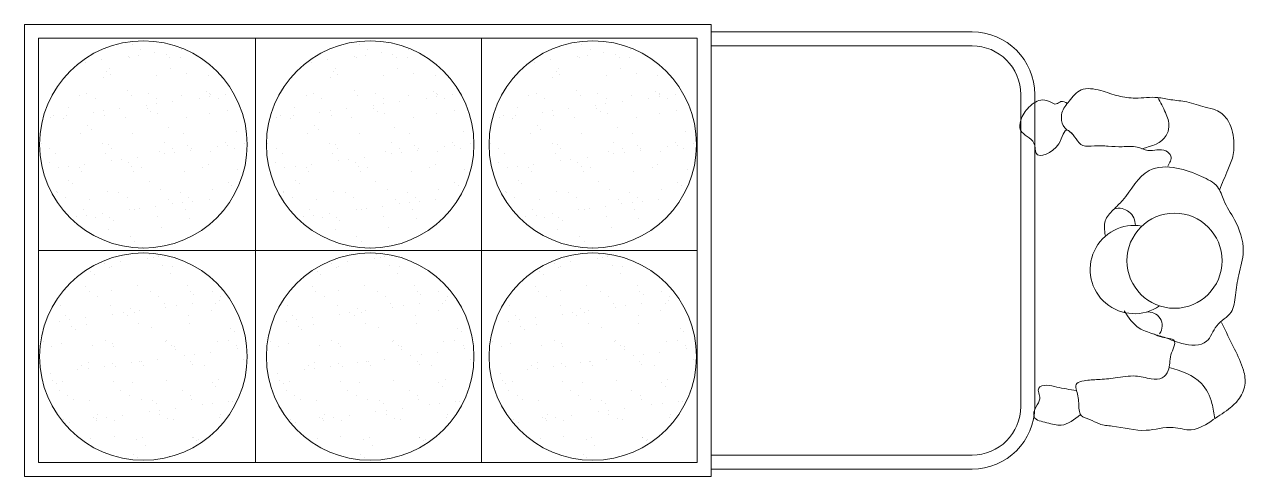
# Model space of a CAD drawing. Header units: millimetres. Extents: x 1337 to 8186, y 1899 to 5236.
# Drawn here: x 7066.85 to 7101.02, y 2656.34 to 2669.01 of the extents above; entities that cross this region are included whole.
import ezdxf

# ---------------------------------------------------------------- set-up
doc = ezdxf.new("R2010")
doc.units = ezdxf.units.MM
doc.layers.add('Линия связи (Вновь)', color=3, linetype='Continuous', lineweight=60)
doc.layers.add('Строительный', color=251, linetype='Continuous', lineweight=13)

# ---------------------------------------------------------------- blocks, each defined once
blk = doc.blocks.new('A$C049F4C0A')
at = {"layer": 'Строительный', "ltscale": 100}
for p, q in [((291.238, 234.121), (303.558, 234.121)), ((291.238, 234.121), (291.238, 226.001)), ((303.558, 234.121), (303.558, 226.001)), ((303.558, 233.986), (308.238, 233.986)), ((291.488, 233.871), (303.308, 233.871)), ((291.488, 233.871), (291.488, 226.251)), ((293.174, 233.768), (293.174, 233.768)), ((295.383, 233.871), (295.383, 226.251)), ((297.243, 233.768), (297.243, 233.768)), ((299.435, 233.871), (299.435, 226.251)), ((301.236, 233.768), (301.236, 233.768)), ((303.308, 233.871), (303.308, 226.251)), ((293.097, 233.546), (293.097, 233.546)), ((293.281, 233.57), (293.281, 233.57)), ((293.324, 233.673), (293.324, 233.673)), ((293.57, 233.608), (293.57, 233.608)), ((293.779, 233.589), (293.779, 233.589)), ((294.051, 233.671), (294.051, 233.671)), ((297.166, 233.546), (297.166, 233.546)), ((297.35, 233.57), (297.35, 233.57)), ((297.392, 233.673), (297.392, 233.673)), ((297.638, 233.608), (297.638, 233.608)), ((297.848, 233.589), (297.848, 233.589)), ((298.12, 233.671), (298.12, 233.671)), ((301.159, 233.546), (301.159, 233.546)), ((301.344, 233.57), (301.344, 233.57)), ((301.386, 233.673), (301.386, 233.673)), ((301.632, 233.608), (301.632, 233.608)), ((301.841, 233.589), (301.841, 233.589)), ((302.113, 233.671), (302.113, 233.671)), ((303.558, 233.736), (308.238, 233.736)), ((292.327, 233.444), (292.327, 233.444)), ((292.615, 233.482), (292.615, 233.482)), ((292.758, 233.328), (292.758, 233.328)), ((293.131, 233.532), (293.131, 233.532)), ((293.844, 233.529), (293.844, 233.529)), ((293.862, 233.33), (293.862, 233.33)), ((294.038, 233.528), (294.038, 233.528)), ((296.396, 233.444), (296.396, 233.444)), ((296.684, 233.482), (296.684, 233.482)), ((296.827, 233.328), (296.827, 233.328)), ((297.2, 233.532), (297.2, 233.532)), ((297.913, 233.529), (297.913, 233.529)), ((297.931, 233.33), (297.931, 233.33)), ((298.107, 233.528), (298.107, 233.528)), ((300.389, 233.444), (300.389, 233.444)), ((300.677, 233.482), (300.677, 233.482)), ((300.82, 233.328), (300.82, 233.328)), ((301.193, 233.532), (301.193, 233.532)), ((301.906, 233.529), (301.906, 233.529)), ((301.924, 233.33), (301.924, 233.33)), ((302.1, 233.528), (302.1, 233.528)), ((292.653, 233.165), (292.653, 233.165)), ((292.713, 233.278), (292.713, 233.278)), ((292.778, 233.218), (292.778, 233.218)), ((293.61, 233.2), (293.61, 233.2)), ((294.153, 233.247), (294.153, 233.247)), ((294.539, 233.212), (294.539, 233.212)), ((296.722, 233.165), (296.722, 233.165)), ((296.782, 233.278), (296.782, 233.278)), ((296.847, 233.218), (296.847, 233.218)), ((297.679, 233.2), (297.679, 233.2)), ((298.222, 233.247), (298.222, 233.247)), ((298.607, 233.212), (298.607, 233.212)), ((300.715, 233.165), (300.715, 233.165)), ((300.775, 233.278), (300.775, 233.278)), ((300.841, 233.218), (300.841, 233.218)), ((301.673, 233.2), (301.673, 233.2)), ((302.215, 233.247), (302.215, 233.247)), ((302.601, 233.212), (302.601, 233.212)), ((293.087, 232.936), (293.087, 232.936)), ((294.506, 232.923), (294.506, 232.923)), ((294.565, 232.882), (294.565, 232.882)), ((297.156, 232.936), (297.156, 232.936)), ((298.574, 232.923), (298.574, 232.923)), ((298.633, 232.882), (298.633, 232.882)), ((301.149, 232.936), (301.149, 232.936)), ((302.568, 232.923), (302.568, 232.923)), ((302.627, 232.882), (302.627, 232.882)), ((292.225, 232.837), (292.225, 232.837)), ((292.356, 232.878), (292.356, 232.878)), ((292.506, 232.783), (292.506, 232.783)), ((293.153, 232.849), (293.153, 232.849)), ((293.424, 232.671), (293.424, 232.671)), ((293.461, 232.88), (293.461, 232.88)), ((293.608, 232.695), (293.608, 232.695)), ((293.61, 232.785), (293.61, 232.785)), ((293.897, 232.733), (293.897, 232.733)), ((294.06, 232.845), (294.06, 232.845)), ((294.378, 232.796), (294.378, 232.796)), ((294.563, 232.821), (294.563, 232.821)), ((294.571, 232.864), (294.571, 232.864)), ((294.714, 232.787), (294.714, 232.787)), ((294.851, 232.859), (294.851, 232.859)), ((296.294, 232.837), (296.294, 232.837)), ((296.425, 232.878), (296.425, 232.878)), ((296.575, 232.783), (296.575, 232.783)), ((297.222, 232.849), (297.222, 232.849)), ((297.493, 232.671), (297.493, 232.671)), ((297.529, 232.88), (297.529, 232.88)), ((297.677, 232.695), (297.677, 232.695)), ((297.679, 232.785), (297.679, 232.785)), ((297.965, 232.733), (297.965, 232.733)), ((298.129, 232.845), (298.129, 232.845)), ((298.447, 232.796), (298.447, 232.796)), ((298.631, 232.821), (298.631, 232.821)), ((298.64, 232.864), (298.64, 232.864)), ((298.783, 232.787), (298.783, 232.787)), ((298.92, 232.859), (298.92, 232.859)), ((300.287, 232.837), (300.287, 232.837)), ((300.419, 232.878), (300.419, 232.878)), ((300.568, 232.783), (300.568, 232.783)), ((301.215, 232.849), (301.215, 232.849)), ((301.486, 232.671), (301.486, 232.671)), ((301.523, 232.88), (301.523, 232.88)), ((301.67, 232.695), (301.67, 232.695)), ((301.672, 232.785), (301.672, 232.785)), ((301.959, 232.733), (301.959, 232.733)), ((302.122, 232.845), (302.122, 232.845)), ((302.44, 232.796), (302.44, 232.796)), ((302.625, 232.821), (302.625, 232.821)), ((302.633, 232.864), (302.633, 232.864)), ((302.776, 232.787), (302.776, 232.787)), ((302.913, 232.859), (302.913, 232.859)), ((309.113, 232.861), (309.113, 227.261)), ((309.363, 232.861), (309.363, 227.261)), ((291.7, 232.444), (291.7, 232.444)), ((291.768, 232.487), (291.768, 232.487)), ((291.988, 232.482), (291.988, 232.482)), ((292.021, 232.624), (292.021, 232.624)), ((292.469, 232.545), (292.469, 232.545)), ((292.654, 232.57), (292.654, 232.57)), ((292.675, 232.482), (292.675, 232.482)), ((292.942, 232.607), (292.942, 232.607)), ((293.44, 232.612), (293.44, 232.612)), ((293.505, 232.552), (293.505, 232.552)), ((293.633, 232.517), (293.633, 232.517)), ((294.561, 232.529), (294.561, 232.529)), ((294.879, 232.581), (294.879, 232.581)), ((295.768, 232.444), (295.768, 232.444)), ((295.837, 232.487), (295.837, 232.487)), ((296.057, 232.482), (296.057, 232.482)), ((296.09, 232.624), (296.09, 232.624)), ((296.538, 232.545), (296.538, 232.545)), ((296.723, 232.57), (296.723, 232.57)), ((296.744, 232.482), (296.744, 232.482)), ((297.011, 232.607), (297.011, 232.607)), ((297.509, 232.612), (297.509, 232.612)), ((297.574, 232.552), (297.574, 232.552)), ((297.702, 232.517), (297.702, 232.517)), ((298.63, 232.529), (298.63, 232.529)), ((298.948, 232.581), (298.948, 232.581)), ((299.762, 232.444), (299.762, 232.444)), ((299.83, 232.487), (299.83, 232.487)), ((300.05, 232.482), (300.05, 232.482)), ((300.083, 232.624), (300.083, 232.624)), ((300.532, 232.545), (300.532, 232.545)), ((300.716, 232.57), (300.716, 232.57)), ((300.737, 232.482), (300.737, 232.482)), ((301.004, 232.607), (301.004, 232.607)), ((301.502, 232.612), (301.502, 232.612)), ((301.567, 232.552), (301.567, 232.552)), ((301.695, 232.517), (301.695, 232.517)), ((302.623, 232.529), (302.623, 232.529)), ((302.942, 232.581), (302.942, 232.581)), ((291.94, 232.438), (291.94, 232.438)), ((292.374, 232.301), (292.374, 232.301)), ((292.439, 232.241), (292.439, 232.241)), ((293.044, 232.44), (293.044, 232.44)), ((293.814, 232.27), (293.814, 232.27)), ((294.148, 232.442), (294.148, 232.442)), ((296.009, 232.438), (296.009, 232.438)), ((296.443, 232.301), (296.443, 232.301)), ((296.508, 232.241), (296.508, 232.241)), ((297.113, 232.44), (297.113, 232.44)), ((297.882, 232.27), (297.882, 232.27)), ((298.217, 232.442), (298.217, 232.442)), ((300.002, 232.438), (300.002, 232.438)), ((300.436, 232.301), (300.436, 232.301)), ((300.501, 232.241), (300.501, 232.241)), ((301.106, 232.44), (301.106, 232.44)), ((301.876, 232.27), (301.876, 232.27)), ((302.21, 232.442), (302.21, 232.442)), ((292.248, 232.154), (292.248, 232.154)), ((293.176, 232.166), (293.176, 232.166)), ((294.083, 232.162), (294.083, 232.162)), ((295.04, 232.196), (295.04, 232.196)), ((296.316, 232.154), (296.316, 232.154)), ((297.244, 232.166), (297.244, 232.166)), ((298.151, 232.162), (298.151, 232.162)), ((299.109, 232.196), (299.109, 232.196)), ((300.31, 232.154), (300.31, 232.154)), ((301.238, 232.166), (301.238, 232.166)), ((302.145, 232.162), (302.145, 232.162)), ((303.102, 232.196), (303.102, 232.196)), ((291.539, 231.988), (291.539, 231.988)), ((291.688, 231.893), (291.688, 231.893)), ((291.791, 231.803), (291.791, 231.803)), ((292.643, 231.99), (292.643, 231.99)), ((292.697, 231.799), (292.697, 231.799)), ((292.748, 231.959), (292.748, 231.959)), ((292.792, 231.895), (292.792, 231.895)), ((293.655, 231.834), (293.655, 231.834)), ((293.747, 231.992), (293.747, 231.992)), ((293.751, 231.796), (293.751, 231.796)), ((293.896, 231.897), (293.896, 231.897)), ((293.935, 231.82), (293.935, 231.82)), ((294.167, 231.946), (294.167, 231.946)), ((294.223, 231.858), (294.223, 231.858)), ((294.232, 231.887), (294.232, 231.887)), ((294.583, 231.845), (294.583, 231.845)), ((294.705, 231.922), (294.705, 231.922)), ((294.851, 231.994), (294.851, 231.994)), ((294.89, 231.946), (294.89, 231.946)), ((295.001, 231.899), (295.001, 231.899)), ((295.178, 231.984), (295.178, 231.984)), ((295.607, 231.988), (295.607, 231.988)), ((295.757, 231.893), (295.757, 231.893)), ((295.859, 231.803), (295.859, 231.803)), ((296.712, 231.99), (296.712, 231.99)), ((296.766, 231.799), (296.766, 231.799)), ((296.817, 231.959), (296.817, 231.959)), ((296.861, 231.895), (296.861, 231.895)), ((297.724, 231.834), (297.724, 231.834)), ((297.816, 231.992), (297.816, 231.992)), ((297.819, 231.796), (297.819, 231.796)), ((297.965, 231.897), (297.965, 231.897)), ((298.004, 231.82), (298.004, 231.82)), ((298.235, 231.946), (298.235, 231.946)), ((298.292, 231.858), (298.292, 231.858)), ((298.301, 231.887), (298.301, 231.887)), ((298.652, 231.845), (298.652, 231.845)), ((298.774, 231.922), (298.774, 231.922)), ((298.92, 231.994), (298.92, 231.994)), ((298.958, 231.946), (298.958, 231.946)), ((299.069, 231.899), (299.069, 231.899)), ((299.247, 231.984), (299.247, 231.984)), ((299.601, 231.988), (299.601, 231.988)), ((299.75, 231.893), (299.75, 231.893)), ((299.853, 231.803), (299.853, 231.803)), ((300.705, 231.99), (300.705, 231.99)), ((300.76, 231.799), (300.76, 231.799)), ((300.81, 231.959), (300.81, 231.959)), ((300.854, 231.895), (300.854, 231.895)), ((301.717, 231.834), (301.717, 231.834)), ((301.809, 231.992), (301.809, 231.992)), ((301.813, 231.796), (301.813, 231.796)), ((301.959, 231.897), (301.959, 231.897)), ((301.997, 231.82), (301.997, 231.82)), ((302.229, 231.946), (302.229, 231.946)), ((302.286, 231.858), (302.286, 231.858)), ((302.294, 231.887), (302.294, 231.887)), ((302.645, 231.845), (302.645, 231.845)), ((302.767, 231.922), (302.767, 231.922)), ((302.913, 231.994), (302.913, 231.994)), ((302.952, 231.946), (302.952, 231.946)), ((303.063, 231.899), (303.063, 231.899)), ((303.24, 231.984), (303.24, 231.984)), ((291.682, 231.647), (291.682, 231.647)), ((292.026, 231.569), (292.026, 231.569)), ((292.315, 231.607), (292.315, 231.607)), ((292.796, 231.67), (292.796, 231.67)), ((292.981, 231.695), (292.981, 231.695)), ((293.101, 231.635), (293.101, 231.635)), ((293.166, 231.575), (293.166, 231.575)), ((293.269, 231.732), (293.269, 231.732)), ((294.54, 231.604), (294.54, 231.604)), ((295.751, 231.647), (295.751, 231.647)), ((296.095, 231.569), (296.095, 231.569)), ((296.383, 231.607), (296.383, 231.607)), ((296.865, 231.67), (296.865, 231.67)), ((297.05, 231.695), (297.05, 231.695)), ((297.169, 231.635), (297.169, 231.635)), ((297.235, 231.575), (297.235, 231.575)), ((297.338, 231.732), (297.338, 231.732)), ((298.609, 231.604), (298.609, 231.604)), ((299.744, 231.647), (299.744, 231.647)), ((300.089, 231.569), (300.089, 231.569)), ((300.377, 231.607), (300.377, 231.607)), ((300.858, 231.67), (300.858, 231.67)), ((301.043, 231.695), (301.043, 231.695)), ((301.163, 231.635), (301.163, 231.635)), ((301.228, 231.575), (301.228, 231.575)), ((301.331, 231.732), (301.331, 231.732)), ((302.602, 231.604), (302.602, 231.604)), ((291.842, 231.545), (291.842, 231.545)), ((292.226, 231.55), (292.226, 231.55)), ((292.27, 231.471), (292.27, 231.471)), ((293.198, 231.483), (293.198, 231.483)), ((293.331, 231.552), (293.331, 231.552)), ((294.105, 231.479), (294.105, 231.479)), ((294.435, 231.554), (294.435, 231.554)), ((295.063, 231.513), (295.063, 231.513)), ((295.911, 231.545), (295.911, 231.545)), ((296.295, 231.55), (296.295, 231.55)), ((296.339, 231.471), (296.339, 231.471)), ((297.267, 231.483), (297.267, 231.483)), ((297.399, 231.552), (297.399, 231.552)), ((298.174, 231.479), (298.174, 231.479)), ((298.503, 231.554), (298.503, 231.554)), ((299.131, 231.513), (299.131, 231.513)), ((299.904, 231.545), (299.904, 231.545)), ((300.288, 231.55), (300.288, 231.55)), ((300.332, 231.471), (300.332, 231.471)), ((301.26, 231.483), (301.26, 231.483)), ((301.393, 231.552), (301.393, 231.552)), ((302.167, 231.479), (302.167, 231.479)), ((302.497, 231.554), (302.497, 231.554)), ((303.125, 231.513), (303.125, 231.513)), ((292.035, 231.324), (292.035, 231.324)), ((292.1, 231.264), (292.1, 231.264)), ((293.475, 231.293), (293.475, 231.293)), ((293.677, 231.15), (293.677, 231.15)), ((294.606, 231.162), (294.606, 231.162)), ((294.893, 231.28), (294.893, 231.28)), ((294.959, 231.221), (294.959, 231.221)), ((296.104, 231.324), (296.104, 231.324)), ((296.169, 231.264), (296.169, 231.264)), ((297.543, 231.293), (297.543, 231.293)), ((297.746, 231.15), (297.746, 231.15)), ((298.674, 231.162), (298.674, 231.162)), ((298.962, 231.28), (298.962, 231.28)), ((299.027, 231.221), (299.027, 231.221)), ((300.097, 231.324), (300.097, 231.324)), ((300.162, 231.264), (300.162, 231.264)), ((301.537, 231.293), (301.537, 231.293)), ((301.74, 231.15), (301.74, 231.15)), ((302.668, 231.162), (302.668, 231.162)), ((302.955, 231.28), (302.955, 231.28)), ((303.021, 231.221), (303.021, 231.221)), ((291.813, 231.12), (291.813, 231.12)), ((291.825, 231.1), (291.825, 231.1)), ((291.974, 231.005), (291.974, 231.005)), ((292.409, 230.981), (292.409, 230.981)), ((292.72, 231.116), (292.72, 231.116)), ((292.929, 231.102), (292.929, 231.102)), ((293.079, 231.007), (293.079, 231.007)), ((293.827, 230.969), (293.827, 230.969)), ((293.893, 230.909), (293.893, 230.909)), ((294.033, 231.104), (294.033, 231.104)), ((294.078, 230.921), (294.078, 230.921)), ((294.183, 231.009), (294.183, 231.009)), ((294.262, 230.945), (294.262, 230.945)), ((294.55, 230.983), (294.55, 230.983)), ((295.882, 231.12), (295.882, 231.12)), ((295.894, 231.1), (295.894, 231.1)), ((296.043, 231.005), (296.043, 231.005)), ((296.477, 230.981), (296.477, 230.981)), ((296.789, 231.116), (296.789, 231.116)), ((296.998, 231.102), (296.998, 231.102)), ((297.147, 231.007), (297.147, 231.007)), ((297.896, 230.969), (297.896, 230.969)), ((297.962, 230.909), (297.962, 230.909)), ((298.102, 231.104), (298.102, 231.104)), ((298.146, 230.921), (298.146, 230.921)), ((298.251, 231.009), (298.251, 231.009)), ((298.331, 230.945), (298.331, 230.945)), ((298.619, 230.983), (298.619, 230.983)), ((299.875, 231.12), (299.875, 231.12)), ((299.887, 231.1), (299.887, 231.1)), ((300.037, 231.005), (300.037, 231.005)), ((300.471, 230.981), (300.471, 230.981)), ((300.782, 231.116), (300.782, 231.116)), ((300.991, 231.102), (300.991, 231.102)), ((301.141, 231.007), (301.141, 231.007)), ((301.89, 230.969), (301.89, 230.969)), ((301.955, 230.909), (301.955, 230.909)), ((302.095, 231.104), (302.095, 231.104)), ((302.14, 230.921), (302.14, 230.921)), ((302.245, 231.009), (302.245, 231.009)), ((302.324, 230.945), (302.324, 230.945)), ((302.612, 230.983), (302.612, 230.983)), ((292.292, 230.788), (292.292, 230.788)), ((292.353, 230.694), (292.353, 230.694)), ((292.642, 230.732), (292.642, 230.732)), ((293.123, 230.795), (293.123, 230.795)), ((293.22, 230.8), (293.22, 230.8)), ((293.308, 230.82), (293.308, 230.82)), ((293.596, 230.858), (293.596, 230.858)), ((294.127, 230.795), (294.127, 230.795)), ((296.361, 230.788), (296.361, 230.788)), ((296.422, 230.694), (296.422, 230.694)), ((296.71, 230.732), (296.71, 230.732)), ((297.192, 230.795), (297.192, 230.795)), ((297.289, 230.8), (297.289, 230.8)), ((297.377, 230.82), (297.377, 230.82)), ((297.665, 230.858), (297.665, 230.858)), ((298.196, 230.795), (298.196, 230.795)), ((300.354, 230.788), (300.354, 230.788)), ((300.416, 230.694), (300.416, 230.694)), ((300.704, 230.732), (300.704, 230.732)), ((301.185, 230.795), (301.185, 230.795)), ((301.282, 230.8), (301.282, 230.8)), ((301.37, 230.82), (301.37, 230.82)), ((301.658, 230.858), (301.658, 230.858)), ((302.189, 230.795), (302.189, 230.795)), ((292.169, 230.67), (292.169, 230.67)), ((292.513, 230.662), (292.513, 230.662)), ((292.762, 230.658), (292.762, 230.658)), ((292.827, 230.598), (292.827, 230.598)), ((293.617, 230.664), (293.617, 230.664)), ((294.201, 230.627), (294.201, 230.627)), ((296.238, 230.67), (296.238, 230.67)), ((296.581, 230.662), (296.581, 230.662)), ((296.83, 230.658), (296.83, 230.658)), ((296.896, 230.598), (296.896, 230.598)), ((297.686, 230.664), (297.686, 230.664)), ((298.27, 230.627), (298.27, 230.627)), ((300.231, 230.67), (300.231, 230.67)), ((300.575, 230.662), (300.575, 230.662)), ((300.824, 230.658), (300.824, 230.658)), ((300.889, 230.598), (300.889, 230.598)), ((301.679, 230.664), (301.679, 230.664)), ((302.263, 230.627), (302.263, 230.627)), ((292.742, 230.433), (292.742, 230.433)), ((293.135, 230.316), (293.135, 230.316)), ((293.7, 230.467), (293.7, 230.467)), ((296.811, 230.433), (296.811, 230.433)), ((297.204, 230.316), (297.204, 230.316)), ((297.769, 230.467), (297.769, 230.467)), ((300.804, 230.433), (300.804, 230.433)), ((301.197, 230.316), (301.197, 230.316)), ((301.762, 230.467), (301.762, 230.467)), ((291.488, 230.061), (303.308, 230.061)), ((293.215, 230.215), (293.215, 230.215)), ((293.243, 230.117), (293.243, 230.117)), ((293.365, 230.119), (293.365, 230.119)), ((297.284, 230.215), (297.284, 230.215)), ((297.311, 230.117), (297.311, 230.117)), ((297.434, 230.119), (297.434, 230.119)), ((301.278, 230.215), (301.278, 230.215)), ((301.305, 230.117), (301.305, 230.117)), ((301.427, 230.119), (301.427, 230.119)), ((292.68, 229.819), (292.68, 229.819)), ((292.969, 229.857), (292.969, 229.857)), ((293.45, 229.92), (293.45, 229.92)), ((293.488, 229.992), (293.488, 229.992)), ((293.554, 229.932), (293.554, 229.932)), ((293.635, 229.945), (293.635, 229.945)), ((296.749, 229.819), (296.749, 229.819)), ((297.037, 229.857), (297.037, 229.857)), ((297.519, 229.92), (297.519, 229.92)), ((297.557, 229.992), (297.557, 229.992)), ((297.622, 229.932), (297.622, 229.932)), ((297.703, 229.945), (297.703, 229.945)), ((300.742, 229.819), (300.742, 229.819)), ((301.031, 229.857), (301.031, 229.857)), ((301.512, 229.92), (301.512, 229.92)), ((301.55, 229.992), (301.55, 229.992)), ((301.616, 229.932), (301.616, 229.932)), ((301.697, 229.945), (301.697, 229.945)), ((292.422, 229.681), (292.422, 229.681)), ((292.488, 229.621), (292.488, 229.621)), ((292.496, 229.795), (292.496, 229.795)), ((292.764, 229.75), (292.764, 229.75)), ((292.799, 229.774), (292.799, 229.774)), ((293.722, 229.784), (293.722, 229.784)), ((293.862, 229.65), (293.862, 229.65)), ((293.903, 229.776), (293.903, 229.776)), ((296.491, 229.681), (296.491, 229.681)), ((296.557, 229.621), (296.557, 229.621)), ((296.564, 229.795), (296.564, 229.795)), ((296.833, 229.75), (296.833, 229.75)), ((296.868, 229.774), (296.868, 229.774)), ((297.791, 229.784), (297.791, 229.784)), ((297.931, 229.65), (297.931, 229.65)), ((297.972, 229.776), (297.972, 229.776)), ((300.485, 229.681), (300.485, 229.681)), ((300.55, 229.621), (300.55, 229.621)), ((300.558, 229.795), (300.558, 229.795)), ((300.827, 229.75), (300.827, 229.75)), ((300.861, 229.774), (300.861, 229.774)), ((301.784, 229.784), (301.784, 229.784)), ((301.924, 229.65), (301.924, 229.65)), ((301.965, 229.776), (301.965, 229.776)), ((292.337, 229.422), (292.337, 229.422)), ((293.265, 229.433), (293.265, 229.433)), ((294.172, 229.429), (294.172, 229.429)), ((296.406, 229.422), (296.406, 229.422)), ((297.334, 229.433), (297.334, 229.433)), ((298.241, 229.429), (298.241, 229.429)), ((300.399, 229.422), (300.399, 229.422)), ((301.327, 229.433), (301.327, 229.433)), ((302.234, 229.429), (302.234, 229.429)), ((292.398, 229.325), (292.398, 229.325)), ((292.547, 229.229), (292.547, 229.229)), ((292.796, 229.339), (292.796, 229.339)), ((293.502, 229.327), (293.502, 229.327)), ((293.651, 229.231), (293.651, 229.231)), ((294.215, 229.326), (294.215, 229.326)), ((294.28, 229.266), (294.28, 229.266)), ((294.606, 229.329), (294.606, 229.329)), ((294.731, 229.171), (294.731, 229.171)), ((294.755, 229.233), (294.755, 229.233)), ((294.916, 229.195), (294.916, 229.195)), ((296.466, 229.325), (296.466, 229.325)), ((296.616, 229.229), (296.616, 229.229)), ((296.865, 229.339), (296.865, 229.339)), ((297.571, 229.327), (297.571, 229.327)), ((297.72, 229.231), (297.72, 229.231)), ((298.284, 229.326), (298.284, 229.326)), ((298.349, 229.266), (298.349, 229.266)), ((298.675, 229.329), (298.675, 229.329)), ((298.8, 229.171), (298.8, 229.171)), ((298.824, 229.233), (298.824, 229.233)), ((298.985, 229.195), (298.985, 229.195)), ((300.46, 229.325), (300.46, 229.325)), ((300.609, 229.229), (300.609, 229.229)), ((300.858, 229.339), (300.858, 229.339)), ((301.564, 229.327), (301.564, 229.327)), ((301.713, 229.231), (301.713, 229.231)), ((302.277, 229.326), (302.277, 229.326)), ((302.342, 229.266), (302.342, 229.266)), ((302.668, 229.329), (302.668, 229.329)), ((302.793, 229.171), (302.793, 229.171)), ((302.818, 229.233), (302.818, 229.233)), ((302.978, 229.195), (302.978, 229.195)), ((291.73, 229.027), (291.73, 229.027)), ((291.88, 229.071), (291.88, 229.071)), ((292.787, 229.066), (292.787, 229.066)), ((293.007, 228.944), (293.007, 228.944)), ((293.149, 229.015), (293.149, 229.015)), ((293.214, 228.955), (293.214, 228.955)), ((293.295, 228.982), (293.295, 228.982)), ((293.744, 229.101), (293.744, 229.101)), ((293.777, 229.045), (293.777, 229.045)), ((293.962, 229.07), (293.962, 229.07)), ((294.25, 229.108), (294.25, 229.108)), ((294.589, 228.984), (294.589, 228.984)), ((294.673, 229.113), (294.673, 229.113)), ((295.799, 229.027), (295.799, 229.027)), ((295.949, 229.071), (295.949, 229.071)), ((296.856, 229.066), (296.856, 229.066)), ((297.076, 228.944), (297.076, 228.944)), ((297.218, 229.015), (297.218, 229.015)), ((297.283, 228.955), (297.283, 228.955)), ((297.364, 228.982), (297.364, 228.982)), ((297.813, 229.101), (297.813, 229.101)), ((297.846, 229.045), (297.846, 229.045)), ((298.03, 229.07), (298.03, 229.07)), ((298.319, 229.108), (298.319, 229.108)), ((298.658, 228.984), (298.658, 228.984)), ((298.741, 229.113), (298.741, 229.113)), ((299.793, 229.027), (299.793, 229.027)), ((299.942, 229.071), (299.942, 229.071)), ((300.849, 229.066), (300.849, 229.066)), ((301.069, 228.944), (301.069, 228.944)), ((301.211, 229.015), (301.211, 229.015)), ((301.277, 228.955), (301.277, 228.955)), ((301.358, 228.982), (301.358, 228.982)), ((301.807, 229.101), (301.807, 229.101)), ((301.839, 229.045), (301.839, 229.045)), ((302.024, 229.07), (302.024, 229.07)), ((302.312, 229.108), (302.312, 229.108)), ((302.651, 228.984), (302.651, 228.984)), ((302.735, 229.113), (302.735, 229.113)), ((291.868, 228.794), (291.868, 228.794)), ((291.981, 228.885), (291.981, 228.885)), ((292.053, 228.818), (292.053, 228.818)), ((292.341, 228.856), (292.341, 228.856)), ((292.359, 228.738), (292.359, 228.738)), ((292.823, 228.92), (292.823, 228.92)), ((293.085, 228.887), (293.085, 228.887)), ((293.287, 228.75), (293.287, 228.75)), ((294.19, 228.889), (294.19, 228.889)), ((294.194, 228.746), (294.194, 228.746)), ((295.937, 228.794), (295.937, 228.794)), ((296.05, 228.885), (296.05, 228.885)), ((296.122, 228.818), (296.122, 228.818)), ((296.41, 228.856), (296.41, 228.856)), ((296.428, 228.738), (296.428, 228.738)), ((296.891, 228.92), (296.891, 228.92)), ((297.154, 228.887), (297.154, 228.887)), ((297.356, 228.75), (297.356, 228.75)), ((298.258, 228.889), (298.258, 228.889)), ((298.263, 228.746), (298.263, 228.746)), ((299.93, 228.794), (299.93, 228.794)), ((300.043, 228.885), (300.043, 228.885)), ((300.115, 228.818), (300.115, 228.818)), ((300.403, 228.856), (300.403, 228.856)), ((300.421, 228.738), (300.421, 228.738)), ((300.885, 228.92), (300.885, 228.92)), ((301.148, 228.887), (301.148, 228.887)), ((301.349, 228.75), (301.349, 228.75)), ((302.252, 228.889), (302.252, 228.889)), ((302.256, 228.746), (302.256, 228.746)), ((292.083, 228.704), (292.083, 228.704)), ((292.149, 228.644), (292.149, 228.644)), ((293.523, 228.673), (293.523, 228.673)), ((294.942, 228.66), (294.942, 228.66)), ((295.007, 228.601), (295.007, 228.601)), ((296.152, 228.704), (296.152, 228.704)), ((296.217, 228.644), (296.217, 228.644)), ((297.592, 228.673), (297.592, 228.673)), ((299.01, 228.66), (299.01, 228.66)), ((299.076, 228.601), (299.076, 228.601)), ((300.145, 228.704), (300.145, 228.704)), ((300.211, 228.644), (300.211, 228.644)), ((301.585, 228.673), (301.585, 228.673)), ((303.004, 228.66), (303.004, 228.66)), ((303.069, 228.601), (303.069, 228.601)), ((291.58, 228.435), (291.58, 228.435)), ((291.729, 228.34), (291.729, 228.34)), ((291.902, 228.388), (291.902, 228.388)), ((292.457, 228.361), (292.457, 228.361)), ((292.684, 228.437), (292.684, 228.437)), ((292.809, 228.383), (292.809, 228.383)), ((292.834, 228.342), (292.834, 228.342)), ((293.767, 228.418), (293.767, 228.418)), ((293.788, 228.439), (293.788, 228.439)), ((293.876, 228.349), (293.876, 228.349)), ((293.938, 228.344), (293.938, 228.344)), ((293.941, 228.289), (293.941, 228.289)), ((294.695, 228.43), (294.695, 228.43)), ((294.892, 228.441), (294.892, 228.441)), ((295.042, 228.346), (295.042, 228.346)), ((295.058, 228.296), (295.058, 228.296)), ((295.649, 228.435), (295.649, 228.435)), ((295.798, 228.34), (295.798, 228.34)), ((295.971, 228.388), (295.971, 228.388)), ((296.526, 228.361), (296.526, 228.361)), ((296.753, 228.437), (296.753, 228.437)), ((296.878, 228.383), (296.878, 228.383)), ((296.902, 228.342), (296.902, 228.342)), ((297.836, 228.418), (297.836, 228.418)), ((297.857, 228.439), (297.857, 228.439)), ((297.945, 228.349), (297.945, 228.349)), ((298.006, 228.344), (298.006, 228.344)), ((298.01, 228.289), (298.01, 228.289)), ((298.764, 228.43), (298.764, 228.43)), ((298.961, 228.441), (298.961, 228.441)), ((299.111, 228.346), (299.111, 228.346)), ((299.127, 228.296), (299.127, 228.296)), ((299.642, 228.435), (299.642, 228.435)), ((299.792, 228.34), (299.792, 228.34)), ((299.964, 228.388), (299.964, 228.388)), ((300.519, 228.361), (300.519, 228.361)), ((300.746, 228.437), (300.746, 228.437)), ((300.871, 228.383), (300.871, 228.383)), ((300.896, 228.342), (300.896, 228.342)), ((301.829, 228.418), (301.829, 228.418)), ((301.85, 228.439), (301.85, 228.439)), ((301.938, 228.349), (301.938, 228.349)), ((302, 228.344), (302, 228.344)), ((302.003, 228.289), (302.003, 228.289)), ((302.757, 228.43), (302.757, 228.43)), ((302.954, 228.441), (302.954, 228.441)), ((303.104, 228.346), (303.104, 228.346)), ((303.12, 228.296), (303.12, 228.296)), ((293.31, 228.067), (293.31, 228.067)), ((293.334, 228.069), (293.334, 228.069)), ((293.622, 228.107), (293.622, 228.107)), ((294.104, 228.17), (294.104, 228.17)), ((294.217, 228.063), (294.217, 228.063)), ((294.288, 228.195), (294.288, 228.195)), ((294.577, 228.233), (294.577, 228.233)), ((295.174, 228.097), (295.174, 228.097)), ((297.378, 228.067), (297.378, 228.067)), ((297.403, 228.069), (297.403, 228.069)), ((297.691, 228.107), (297.691, 228.107)), ((298.173, 228.17), (298.173, 228.17)), ((298.285, 228.063), (298.285, 228.063)), ((298.357, 228.195), (298.357, 228.195)), ((298.645, 228.233), (298.645, 228.233)), ((299.243, 228.097), (299.243, 228.097)), ((301.372, 228.067), (301.372, 228.067)), ((301.396, 228.069), (301.396, 228.069)), ((301.684, 228.107), (301.684, 228.107)), ((302.166, 228.17), (302.166, 228.17)), ((302.279, 228.063), (302.279, 228.063)), ((302.351, 228.195), (302.351, 228.195)), ((302.639, 228.233), (302.639, 228.233)), ((303.236, 228.097), (303.236, 228.097)), ((291.714, 227.856), (291.714, 227.856)), ((292.195, 227.919), (292.195, 227.919)), ((292.268, 227.997), (292.268, 227.997)), ((292.38, 227.943), (292.38, 227.943)), ((292.382, 228.055), (292.382, 228.055)), ((292.668, 227.981), (292.668, 227.981)), ((292.81, 228.038), (292.81, 228.038)), ((292.875, 227.978), (292.875, 227.978)), ((293.15, 228.045), (293.15, 228.045)), ((293.372, 227.999), (293.372, 227.999)), ((294.25, 228.007), (294.25, 228.007)), ((294.476, 228.001), (294.476, 228.001)), ((295.782, 227.856), (295.782, 227.856)), ((296.264, 227.919), (296.264, 227.919)), ((296.336, 227.997), (296.336, 227.997)), ((296.448, 227.943), (296.448, 227.943)), ((296.45, 228.055), (296.45, 228.055)), ((296.737, 227.981), (296.737, 227.981)), ((296.879, 228.038), (296.879, 228.038)), ((296.944, 227.978), (296.944, 227.978)), ((297.218, 228.045), (297.218, 228.045)), ((297.441, 227.999), (297.441, 227.999)), ((298.318, 228.007), (298.318, 228.007)), ((298.545, 228.001), (298.545, 228.001)), ((299.776, 227.856), (299.776, 227.856)), ((300.257, 227.919), (300.257, 227.919)), ((300.33, 227.997), (300.33, 227.997)), ((300.442, 227.943), (300.442, 227.943)), ((300.444, 228.055), (300.444, 228.055)), ((300.73, 227.981), (300.73, 227.981)), ((300.872, 228.038), (300.872, 228.038)), ((300.937, 227.978), (300.937, 227.978)), ((301.212, 228.045), (301.212, 228.045)), ((301.434, 227.999), (301.434, 227.999)), ((302.312, 228.007), (302.312, 228.007)), ((302.538, 228.001), (302.538, 228.001)), ((291.744, 227.727), (291.744, 227.727)), ((291.81, 227.667), (291.81, 227.667)), ((291.925, 227.704), (291.925, 227.704)), ((292.832, 227.7), (292.832, 227.7)), ((293.184, 227.696), (293.184, 227.696)), ((293.789, 227.735), (293.789, 227.735)), ((294.603, 227.683), (294.603, 227.683)), ((294.668, 227.623), (294.668, 227.623)), ((294.717, 227.746), (294.717, 227.746)), ((295.813, 227.727), (295.813, 227.727)), ((295.878, 227.667), (295.878, 227.667)), ((295.993, 227.704), (295.993, 227.704)), ((296.9, 227.7), (296.9, 227.7)), ((297.253, 227.696), (297.253, 227.696)), ((297.858, 227.735), (297.858, 227.735)), ((298.671, 227.683), (298.671, 227.683)), ((298.737, 227.623), (298.737, 227.623)), ((298.786, 227.746), (298.786, 227.746)), ((299.806, 227.727), (299.806, 227.727)), ((299.872, 227.667), (299.872, 227.667)), ((299.987, 227.704), (299.987, 227.704)), ((300.894, 227.7), (300.894, 227.7)), ((301.246, 227.696), (301.246, 227.696)), ((301.851, 227.735), (301.851, 227.735)), ((302.665, 227.683), (302.665, 227.683)), ((302.73, 227.623), (302.73, 227.623)), ((302.779, 227.746), (302.779, 227.746)), ((291.866, 227.547), (291.866, 227.547)), ((292.016, 227.452), (292.016, 227.452)), ((292.97, 227.549), (292.97, 227.549)), ((293.12, 227.454), (293.12, 227.454)), ((294.074, 227.551), (294.074, 227.551)), ((294.224, 227.456), (294.224, 227.456)), ((295.935, 227.547), (295.935, 227.547)), ((296.084, 227.452), (296.084, 227.452)), ((297.039, 227.549), (297.039, 227.549)), ((297.189, 227.454), (297.189, 227.454)), ((298.143, 227.551), (298.143, 227.551)), ((298.293, 227.456), (298.293, 227.456)), ((299.928, 227.547), (299.928, 227.547)), ((300.078, 227.452), (300.078, 227.452)), ((301.032, 227.549), (301.032, 227.549)), ((301.182, 227.454), (301.182, 227.454)), ((302.137, 227.551), (302.137, 227.551)), ((302.286, 227.456), (302.286, 227.456)), ((292.118, 227.384), (292.118, 227.384)), ((292.404, 227.372), (292.404, 227.372)), ((293.332, 227.384), (293.332, 227.384)), ((293.537, 227.372), (293.537, 227.372)), ((293.602, 227.312), (293.602, 227.312)), ((293.661, 227.194), (293.661, 227.194)), ((293.949, 227.232), (293.949, 227.232)), ((294.239, 227.38), (294.239, 227.38)), ((294.431, 227.295), (294.431, 227.295)), ((294.615, 227.32), (294.615, 227.32)), ((294.904, 227.358), (294.904, 227.358)), ((294.976, 227.341), (294.976, 227.341)), ((296.187, 227.384), (296.187, 227.384)), ((296.473, 227.372), (296.473, 227.372)), ((297.401, 227.384), (297.401, 227.384)), ((297.605, 227.372), (297.605, 227.372)), ((297.671, 227.312), (297.671, 227.312)), ((297.73, 227.194), (297.73, 227.194)), ((298.018, 227.232), (298.018, 227.232)), ((298.308, 227.38), (298.308, 227.38)), ((298.5, 227.295), (298.5, 227.295)), ((298.684, 227.32), (298.684, 227.32)), ((298.972, 227.358), (298.972, 227.358)), ((299.045, 227.341), (299.045, 227.341)), ((300.18, 227.384), (300.18, 227.384)), ((300.466, 227.372), (300.466, 227.372)), ((301.394, 227.384), (301.394, 227.384)), ((301.599, 227.372), (301.599, 227.372)), ((301.664, 227.312), (301.664, 227.312)), ((301.723, 227.194), (301.723, 227.194)), ((302.011, 227.232), (302.011, 227.232)), ((302.301, 227.38), (302.301, 227.38)), ((302.493, 227.295), (302.493, 227.295)), ((302.677, 227.32), (302.677, 227.32)), ((302.966, 227.358), (302.966, 227.358)), ((303.038, 227.341), (303.038, 227.341)), ((291.947, 227.021), (291.947, 227.021)), ((292.04, 226.981), (292.04, 226.981)), ((292.471, 227.061), (292.471, 227.061)), ((292.522, 227.044), (292.522, 227.044)), ((292.536, 227.001), (292.536, 227.001)), ((292.554, 227.109), (292.554, 227.109)), ((292.707, 227.069), (292.707, 227.069)), ((292.854, 227.017), (292.854, 227.017)), ((292.995, 227.106), (292.995, 227.106)), ((293.476, 227.17), (293.476, 227.17)), ((293.658, 227.111), (293.658, 227.111)), ((293.811, 227.051), (293.811, 227.051)), ((293.911, 227.03), (293.911, 227.03)), ((294.74, 227.063), (294.74, 227.063)), ((294.762, 227.113), (294.762, 227.113)), ((296.016, 227.021), (296.016, 227.021)), ((296.109, 226.981), (296.109, 226.981)), ((296.54, 227.061), (296.54, 227.061)), ((296.591, 227.044), (296.591, 227.044)), ((296.605, 227.001), (296.605, 227.001)), ((296.623, 227.109), (296.623, 227.109)), ((296.775, 227.069), (296.775, 227.069)), ((296.923, 227.017), (296.923, 227.017)), ((297.064, 227.106), (297.064, 227.106)), ((297.545, 227.17), (297.545, 227.17)), ((297.727, 227.111), (297.727, 227.111)), ((297.88, 227.051), (297.88, 227.051)), ((297.979, 227.03), (297.979, 227.03)), ((298.808, 227.063), (298.808, 227.063)), ((298.831, 227.113), (298.831, 227.113)), ((300.009, 227.021), (300.009, 227.021)), ((300.103, 226.981), (300.103, 226.981)), ((300.533, 227.061), (300.533, 227.061)), ((300.584, 227.044), (300.584, 227.044)), ((300.598, 227.001), (300.598, 227.001)), ((300.616, 227.109), (300.616, 227.109)), ((300.769, 227.069), (300.769, 227.069)), ((300.916, 227.017), (300.916, 227.017)), ((301.057, 227.106), (301.057, 227.106)), ((301.539, 227.17), (301.539, 227.17)), ((301.72, 227.111), (301.72, 227.111)), ((301.874, 227.051), (301.874, 227.051)), ((301.973, 227.03), (301.973, 227.03)), ((302.802, 227.063), (302.802, 227.063)), ((302.824, 227.113), (302.824, 227.113)), ((292.426, 226.689), (292.426, 226.689)), ((292.845, 226.718), (292.845, 226.718)), ((293.257, 226.661), (293.257, 226.661)), ((293.354, 226.701), (293.354, 226.701)), ((293.406, 226.566), (293.406, 226.566)), ((294.261, 226.696), (294.261, 226.696)), ((294.263, 226.706), (294.263, 226.706)), ((294.329, 226.646), (294.329, 226.646)), ((294.361, 226.663), (294.361, 226.663)), ((296.495, 226.689), (296.495, 226.689)), ((296.913, 226.718), (296.913, 226.718)), ((297.325, 226.661), (297.325, 226.661)), ((297.423, 226.701), (297.423, 226.701)), ((297.475, 226.566), (297.475, 226.566)), ((298.33, 226.696), (298.33, 226.696)), ((298.332, 226.706), (298.332, 226.706)), ((298.398, 226.646), (298.398, 226.646)), ((298.43, 226.663), (298.43, 226.663)), ((300.488, 226.689), (300.488, 226.689)), ((300.907, 226.718), (300.907, 226.718)), ((301.319, 226.661), (301.319, 226.661)), ((301.416, 226.701), (301.416, 226.701)), ((301.468, 226.566), (301.468, 226.566)), ((302.323, 226.696), (302.323, 226.696)), ((302.326, 226.706), (302.326, 226.706)), ((302.391, 226.646), (302.391, 226.646)), ((302.423, 226.663), (302.423, 226.663)), ((293.198, 226.395), (293.198, 226.395)), ((293.263, 226.335), (293.263, 226.335)), ((293.834, 226.368), (293.834, 226.368)), ((297.266, 226.395), (297.266, 226.395)), ((297.332, 226.335), (297.332, 226.335)), ((297.903, 226.368), (297.903, 226.368)), ((301.26, 226.395), (301.26, 226.395)), ((301.325, 226.335), (301.325, 226.335)), ((301.896, 226.368), (301.896, 226.368)), ((303.558, 226.386), (308.238, 226.386)), ((291.488, 226.251), (303.308, 226.251)), ((303.558, 226.136), (308.238, 226.136)), ((291.238, 226.001), (303.558, 226.001))]:
    blk.add_line(p, q, dxfattribs=at)
for centre, radius in [((293.372, 231.965), 1.861), ((297.441, 231.965), 1.861), ((301.434, 231.965), 1.861), ((311.871, 229.877), 0.854), ((293.372, 228.156), 1.861), ((297.441, 228.156), 1.861), ((301.434, 228.156), 1.861)]:
    blk.add_circle(centre, radius, dxfattribs=at)
for centre, radius, start, end in [((308.238, 232.861), 1.125, 0, 90), ((308.238, 232.861), 0.875, 0, 90), ((310.866, 230.518), 0.302, 358.7397, 104.3747), ((311.151, 229.719), 0.793, 80.1671, 304.6212), ((311.401, 228.71), 0.248, 324.7081, 99.4806), ((308.238, 227.261), 1.125, 270, 0), ((308.238, 227.261), 0.875, 270, 0)]:
    blk.add_arc(centre, radius, start, end, dxfattribs=at)
for points in [[(311.749, 231.574), (311.804, 231.756), (311.716, 231.849), (311.392, 231.859), (311.202, 231.917), (310.934, 231.925), (310.683, 231.933), (310.433, 231.941), (310.224, 231.947), (309.987, 232.199), (309.936, 232.23), (309.846, 232.398), (309.851, 232.531), (309.982, 232.743), (310.194, 232.943), (310.547, 232.932), (310.865, 232.836), (311.17, 232.798), (311.569, 232.808), (311.804, 232.769), (312.093, 232.729), (312.422, 232.633), (312.615, 232.58), (312.814, 232.42), (312.932, 232.031), (312.916, 231.75), (312.828, 231.511), (312.678, 231.147)], [(309.948, 232.701), (309.832, 232.736), (309.75, 232.692), (309.649, 232.723), (309.506, 232.766), (309.258, 232.632), (309.115, 232.403), (309.11, 232.22), (309.349, 231.99), (309.387, 231.808), (309.793, 231.977), (309.948, 232.223), (310.047, 232.143)], [(311.285, 231.889), (311.722, 232.124), (311.77, 232.283), (311.71, 232.536), (311.569, 232.808)], [(310.626, 230.336), (310.629, 230.591), (310.77, 230.79), (310.94, 230.961), (311.416, 231.498), (311.908, 231.542), (312.356, 231.389), (312.643, 231.203), (312.754, 230.962), (312.946, 230.614), (313.104, 230.05), (313.023, 229.623), (312.964, 229.258), (312.885, 228.952), (312.627, 228.709), (312.446, 228.43), (312.002, 228.391), (311.713, 228.493), (311.479, 228.567), (311.237, 228.667), (310.967, 228.977)], [(312.716, 228.767), (312.946, 228.291), (313.108, 227.911), (313.133, 227.642), (313.012, 227.377), (312.874, 227.241), (312.567, 227.024), (312.172, 226.841), (311.846, 226.882), (311.362, 226.832), (310.752, 226.907), (310.524, 226.947), (310.347, 227.028), (310.199, 227.097), (310.161, 227.199), (310.138, 227.449), (310.117, 227.673), (310.247, 227.721), (310.5, 227.744), (310.808, 227.773), (311.171, 227.806), (311.454, 227.758), (311.652, 227.776), (311.758, 227.904), (311.807, 228.189), (311.865, 228.442), (311.648, 228.505), (311.493, 228.565)], [(311.775, 227.96), (312.353, 227.675), (312.543, 227.316), (312.592, 227.04)], [(310.112, 227.549), (309.76, 227.609), (309.571, 227.641), (309.435, 227.591), (309.453, 227.4), (309.383, 227.249), (309.353, 227.073), (309.582, 226.968), (309.838, 226.924), (310.185, 227.116)]]:
    blk.add_spline(points, degree=3, dxfattribs=at)

msp = doc.modelspace()

# ---------------------------------------------------------------- block references
at = {"layer": 'Линия связи (Вновь)', "xscale": 1.56, "yscale": 1.56, "zscale": 1.56}
msp.add_blockref('A$C049F4C0A', (6612.516, 2303.781), dxfattribs=at)

doc.saveas('drawing.dxf')
